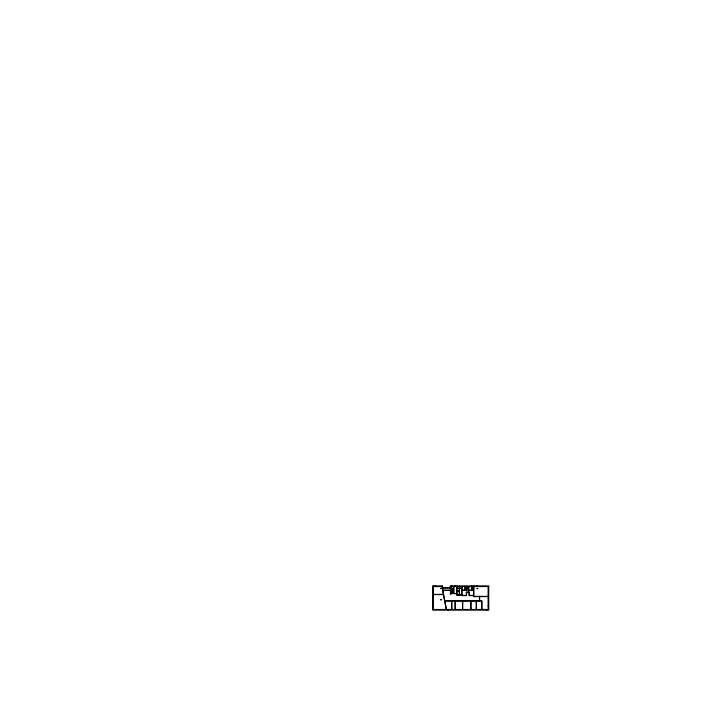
<?xml version="1.0" encoding="UTF-8"?>
<svg xmlns="http://www.w3.org/2000/svg" width="726" height="726" viewBox="0 0 726 726"><rect width="100%" height="100%" fill="white"/><g stroke="black" fill="none" stroke-linecap="round" stroke-linejoin="round"><path stroke-width="1.09" d="M473.606 586.563L451.018 586.563L451.018 593.541L456.69 593.541L453.659 593.541L453.659 586.563L453.659 593.541M433.377 586.563L441.898 586.563L443.377 594.376L432.678 594.376M473.788 586.563L488.734 586.563M461.718 588.16L456.908 588.16L456.908 586.563M451.018 588.405L453.659 588.405M451.018 588.922L453.659 588.922M451.018 589.439L453.659 589.439M451.018 589.948L453.659 589.948M461.927 590.229L465.003 590.229L465.003 586.563M465.239 590.229L461.927 590.483M472.136 590.229L468.805 590.483L469.359 595.384L473.606 595.384L473.606 585.882M450.429 590.238L442.842 590.238L442.424 588.015L450.429 587.942L450.429 594.313L451.018 594.313L451.018 586.563M450.429 590.41L442.869 590.41L444.838 600.792L479.45 600.792L479.45 596.6L473.606 596.6L473.606 595.601L469.141 595.601L469.141 592.343L466.546 592.343L466.546 595.601L461.718 595.601L461.718 586.563M451.018 590.465L453.659 590.465M451.018 590.973L453.659 590.973M451.018 591.49L453.659 591.49M451.018 592.008L453.659 592.008M451.018 592.516L453.659 592.516M451.018 593.033L453.659 593.033M432.678 594.594L443.414 594.594L446.227 609.477L433.377 609.477L433.377 585.882M456.908 594.748L461.718 594.748M461.718 594.948L456.69 594.948L456.69 586.563M488.117 596.364L473.788 596.364L473.788 585.882M488.117 596.6L479.65 596.6L479.65 600.792L481.901 600.792L481.901 609.477M432.678 604.459L433.377 604.459M488.117 605.829L488.734 605.829M488.117 586.563L488.117 609.477L446.472 609.477L444.875 601.01L451.608 601.01L451.608 609.477M486.883 609.477L486.883 610.13M481.692 609.477L481.692 601.01L462.689 601.01L462.689 609.477M477.009 585.882L477.009 586.563M476.438 601.01L476.438 609.477M476.229 601.01L476.229 609.477M472.136 586.563L472.136 590.483M471.882 585.882L471.882 590.229L468.805 590.229L468.805 586.563M471.383 585.882L471.383 586.563M470.974 601.01L470.974 609.477M470.757 601.01L470.757 609.477M468.56 586.563L468.56 592.089L466.337 592.089L466.337 595.384L461.927 595.384L461.927 586.563M467.036 586.563L467.145 590.483L466.673 590.483L466.782 586.563M465.239 586.563L465.239 590.483M462.526 609.477L462.526 601.01L455.293 601.01L455.293 609.477M460.22 588.16L459.485 588.369L459.485 594.748M459.313 594.948L459.313 591.563L456.908 591.563L456.908 594.948M459.122 594.948L457.081 594.948M457.389 585.882L457.389 586.563M455.075 585.882L455.075 586.563M455.075 609.477L455.075 601.01L451.817 601.01L451.817 609.477M451.753 585.882L451.753 586.563M448.042 609.477L448.042 610.13M435.291 585.882L435.291 586.563M440.664 588.359L441.372 588.55L440.664 588.359M440.646 599.685L441.344 599.867L440.646 599.685M477 588.487L477.699 588.677L477 588.487M442.297 585.882L432.678 585.882L432.678 610.13L488.734 610.13L488.734 585.882L450.12 585.882L450.12 587.761L442.751 587.761L442.297 585.882M459.313 588.369L456.908 588.369L456.908 590.755L459.313 590.755L459.313 588.369"/></g></svg>
